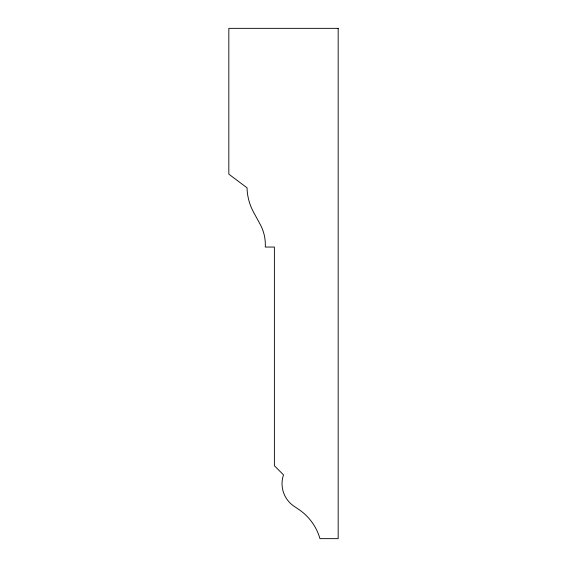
<?xml version="1.0" encoding="UTF-8"?>
<svg xmlns="http://www.w3.org/2000/svg" width="567" height="567" viewBox="0 0 567 567"><rect width="100%" height="100%" fill="white"/><g stroke="black" fill="none" stroke-linecap="round" stroke-linejoin="round"><path stroke-width="0.85" d="M338.173 28.35L228.827 28.35L228.827 174.147L247.049 187.819A53.319 53.319 0 0 0 253.513 212.079L260.175 224.341A42.568 42.568 0 0 1 265.278 247.049L274.385 247.049L274.385 465.748L283.5 474.863A27.23 27.23 0 0 0 294.131 506.317L298.547 509.272A52.724 52.724 0 0 1 319.951 538.65L338.173 538.65L338.173 28.35"/></g></svg>
